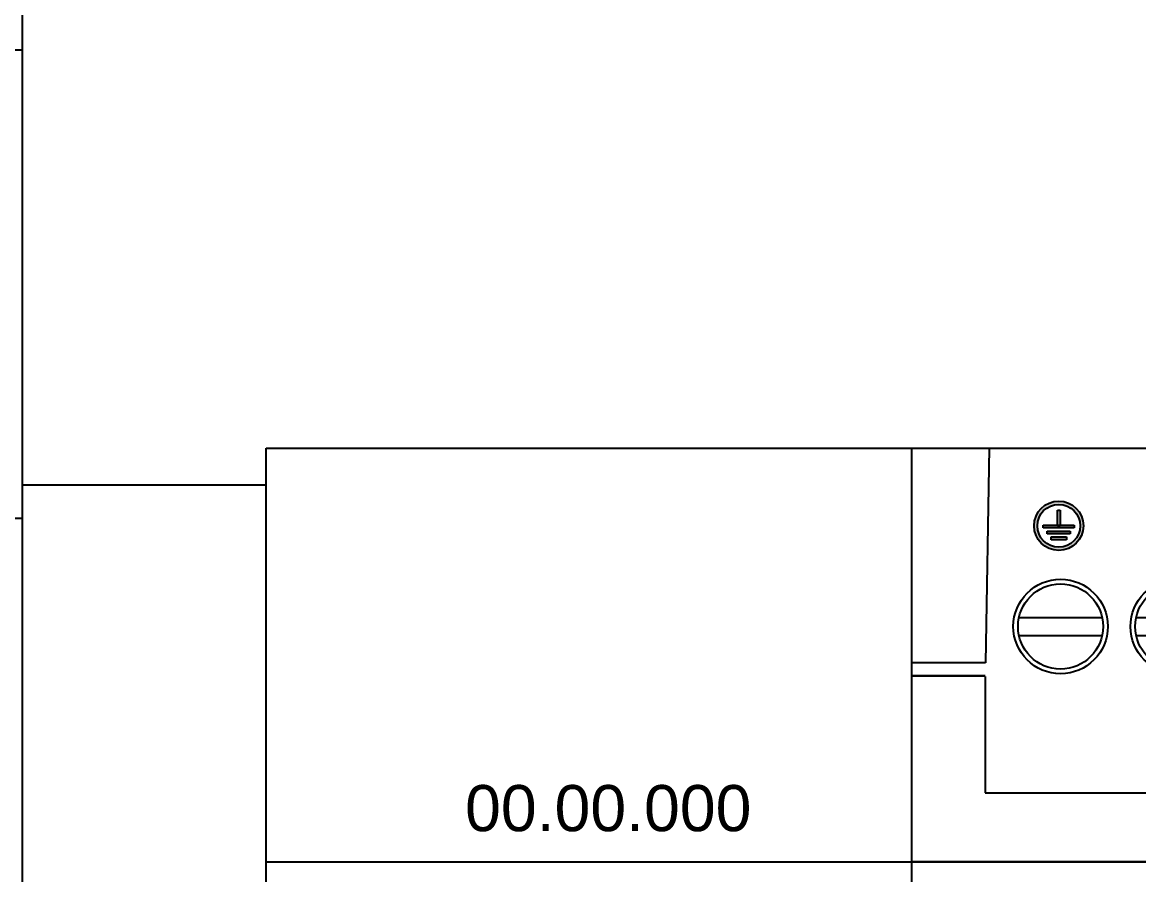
# Model space of a CAD drawing. Header units: millimetres. Extents: x -174 to 283928, y 1291 to 21053.
# Drawn here: x 9321.9 to 9382.4, y 20563 to 20609.3 of the extents above; entities that cross this region are included whole.
import ezdxf
from ezdxf.enums import TextEntityAlignment as Align

# ---------------------------------------------------------------- set-up
doc = ezdxf.new("R2010")
doc.units = ezdxf.units.MM
doc.layers.add('Enclosure', color=7, linetype='Continuous')
doc.layers.add('Serigraph', color=7, linetype='Continuous')
doc.styles.get("Standard").update_dxf_attribs({"font": 'arial.ttf'})

# ---------------------------------------------------------------- blocks, each defined once
blk = doc.blocks.new('*U188')
blk.add_wipeout([(0, 30), (2000, 30), (2000, -30), (0, -30)])
at = {"true_color": 0x2776bb}
h = blk.add_hatch(dxfattribs=at)
h.set_pattern_fill('ANSI35', color=152, scale=4, angle=45)
h.set_pattern_definition([(90, (-4986.77, 1406.27), (-25.4, 0), []), (90, (-4974.07, 1418.97), (-25.4, 0), [31.75, -6.35, 0, -6.35])])
h.paths.add_polyline_path([(2000, -30), (2000, 30), (0, 30), (0, -30)])
blk.add_lwpolyline([(0, 30), (2000, 30), (2000, -30), (0, -30), (0, 30)])
blk = doc.blocks.new('ZPS640HIC110_SERIGRAFIA')
at = {"layer": 'Serigraph'}
h = blk.add_hatch(color=256, dxfattribs=at)
h.dxf.hatch_style = 1
h.paths.add_polyline_path([(6.659, 40.794, 1), (9.335, 40.794, 1)])
h.paths.add_polyline_path([(9.158, 40.794, -1), (6.835, 40.794, -1)], flags=16)
h.paths.add_polyline_path([(8.073, 41.632), (8.073, 40.828), (8.835, 40.828), (8.835, 40.676), (7.158, 40.676), (7.158, 40.828), (7.921, 40.828), (7.921, 41.632)], flags=0)
h.paths.add_polyline_path([(8.625, 40.507), (8.625, 40.356), (7.369, 40.356), (7.369, 40.507)], flags=0)
h.paths.add_polyline_path([(8.416, 40.188), (8.416, 40.037), (7.578, 40.037), (7.578, 40.188)], flags=0)
h = blk.add_hatch(color=256, dxfattribs=at)
h.dxf.hatch_style = 2
h.paths.add_polyline_path([(7.921, 40.794), (7.921, 41.632), (8.073, 41.632), (8.073, 40.794)])
h = blk.add_hatch(color=256, dxfattribs=at)
h.dxf.hatch_style = 2
h.paths.add_polyline_path([(8.835, 40.676), (7.158, 40.676), (7.158, 40.828), (8.835, 40.828)])
h = blk.add_hatch(color=256, dxfattribs=at)
h.dxf.hatch_style = 2
h.paths.add_polyline_path([(8.625, 40.356), (7.369, 40.356), (7.369, 40.507), (8.625, 40.507)])
h = blk.add_hatch(color=256, dxfattribs=at)
h.dxf.hatch_style = 2
h.paths.add_polyline_path([(8.416, 40.037), (7.578, 40.037), (7.578, 40.188), (8.416, 40.188)])
for p, q in [((7.921, 40.794), (7.921, 41.632)), ((7.921, 41.632), (8.073, 41.632)), ((8.073, 41.632), (8.073, 40.794)), ((7.158, 40.676), (7.158, 40.828)), ((7.158, 40.828), (8.835, 40.828)), ((8.835, 40.676), (7.158, 40.676)), ((8.073, 40.794), (7.921, 40.794)), ((8.835, 40.828), (8.835, 40.676)), ((7.369, 40.356), (7.369, 40.507)), ((7.369, 40.507), (8.625, 40.507)), ((8.625, 40.356), (7.369, 40.356)), ((7.578, 40.037), (7.578, 40.188)), ((7.578, 40.188), (8.416, 40.188)), ((8.416, 40.037), (7.578, 40.037)), ((8.416, 40.188), (8.416, 40.037)), ((8.625, 40.507), (8.625, 40.356))]:
    blk.add_line(p, q, dxfattribs=at)
for radius in [1.338, 1.162]:
    blk.add_circle((7.997, 40.794), radius, dxfattribs=at)
blk = doc.blocks.new('ZPS640HIC110_ENVOLVENTE')
at = {"layer": 'Enclosure'}
for p, q in [((0, 45), (80, 45)), ((0, -45), (0, 45)), ((4.215, 45), (4.022, 33.363)), ((5.837, 35.81), (10.353, 35.81)), ((12.194, 35.81), (16.71, 35.81)), ((5.837, 34.849), (10.353, 34.849)), ((12.194, 34.849), (16.71, 34.849)), ((4.022, 33.363), (0, 33.363)), ((4.01, 32.623), (4.01, 26.352)), ((4.01, 32.623), (4.01, 26.314)), ((4.01, 26.314), (76.986, 26.314)), ((4.061, 26.314), (76.935, 26.314))]:
    blk.add_line(p, q, dxfattribs=at)
for centre, radius in [((8.095, 35.33), 2.563), ((8.095, 35.33), 2.309), ((14.452, 35.329), 2.563), ((14.452, 35.329), 2.309)]:
    blk.add_circle(centre, radius, dxfattribs=at)
for points in [[(4.011, 32.656), (4.011, 32.656), (0, 32.656), (0, 32.656)], [(0, 32.656), (0, 32.656), (4.011, 32.656), (4.011, 32.656)], [(80, 22.571), (80, 22.571), (0, 22.571), (0, 22.571)], [(0, 22.571), (0, 22.571), (80, 22.571), (80, 22.571)]]:
    blk.add_open_spline(points, degree=3, dxfattribs=at)
blk = doc.blocks.new('ZPS640HIC110_ATT_DEF')
blk.add_wipeout([(0, 45), (80, 45), (80, -45), (0, -45)])
at = {"layer": 'Enclosure'}
blk.add_blockref('ZPS640HIC110_ENVOLVENTE', (0, 0), dxfattribs=at)
at = {"layer": 'Serigraph'}
blk.add_blockref('ZPS640HIC110_SERIGRAFIA', (0, 0), dxfattribs=at)
at = {"color": 3, "flags": 2}
blk.add_attdef('REFERENCE', text='', height=2.5, dxfattribs=at).set_placement((40.498, 27.418), align=Align.CENTER)
blk = doc.blocks.new('ZSYLCCL_ENVOLVENTE')
at = {"layer": 'Enclosure'}
for points in [[(0, 45), (35, 45), (35, -45), (0, -45), (0, 45)], [(0, 22.571), (35, 22.571)], [(0, -22.429), (35, -22.429)]]:
    blk.add_lwpolyline(points, dxfattribs=at)
for centre in [(14.908, 6.507), (23.905, 6.507), (14.908, -3.486), (23.905, -3.486), (14.908, -9.48), (23.905, -9.48), (21.343, -15.079), (14.899, -27.796), (20.917, -27.796)]:
    blk.add_circle(centre, 1.481, dxfattribs=at)
blk = doc.blocks.new('ZSYLCCL_ATT_DEF')
blk.add_wipeout([(0, 45), (35, 45), (35, -45), (0, -45)])
at = {"layer": 'Enclosure'}
blk.add_blockref('ZSYLCCL_ENVOLVENTE', (0, 0), dxfattribs=at)
at = {"color": 3, "flags": 2}
blk.add_attdef('REFERENCE', text='', height=2.5, dxfattribs=at).set_placement((18.416, 27.896), align=Align.CENTER)
at = {"color": 3}
blk.add_attdef('PHYSICAL.ADD.', text='', height=2.5, dxfattribs=at).set_placement((18.555, 24.227), align=Align.CENTER)

msp = doc.modelspace()

# ---------------------------------------------------------------- linework, layer by layer
at = {"layer": 'Defpoints', "color": 6}
msp.add_lwpolyline([(10161.853, 20584.172), (9321.853, 20584.172), (9321.853, 20614.172), (10161.853, 20614.172)], close=True, dxfattribs=at)

# ---------------------------------------------------------------- next in the draw order: block references
at = {"rotation": 270}
msp.add_blockref('*U188', (9291.853, 20819.172), dxfattribs=at)
msp.add_blockref('ZPS640HIC110_ATT_DEF', (9370.087, 20541.172))

# ---------------------------------------------------------------- next in the draw order: block references
ref = msp.add_blockref('ZSYLCCL_ATT_DEF', (9335.087, 20541.172))
ref.add_attrib('PHYSICAL.ADD.', '00.00.000', dxfattribs={"color": 3, "height": 2.5}).set_placement((9353.642, 20565.399), align=Align.CENTER)

doc.saveas('drawing.dxf')
